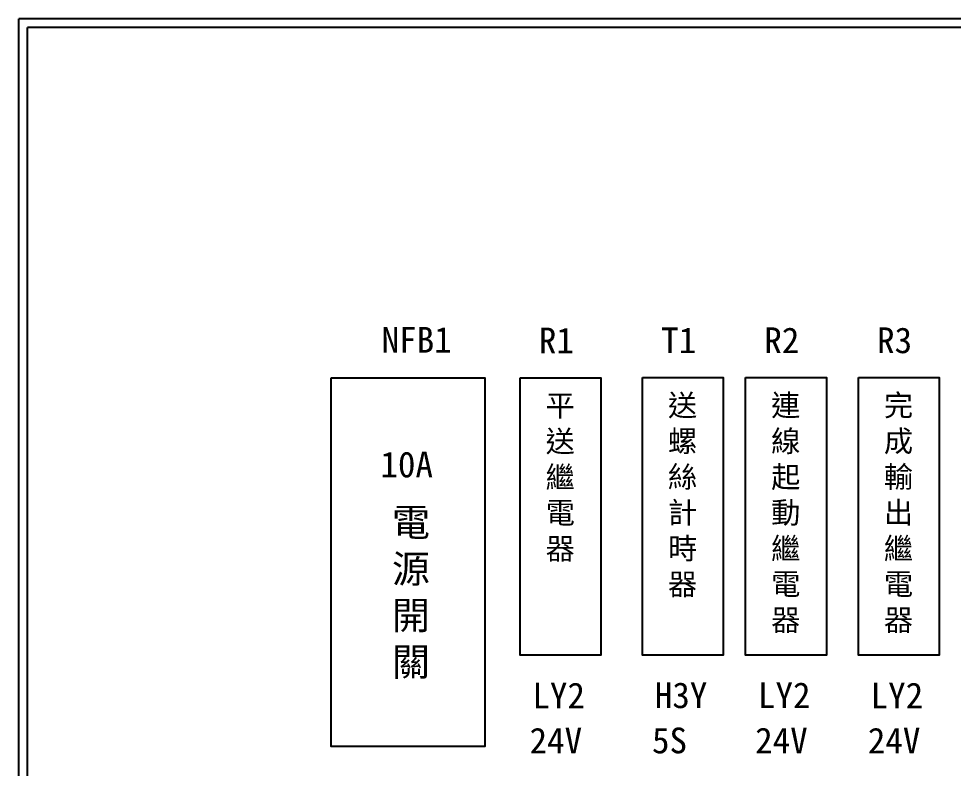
# Model space of a CAD drawing. Extents: x 10 to 297, y 3 to 207.
# Drawn here: x 10 to 140.6, y 102.2 to 207 of the extents above; entities that cross this region are included whole.
import ezdxf

# ---------------------------------------------------------------- set-up
doc = ezdxf.new("R2010")
doc.units = 0
doc.layers.add('圖框層', color=7, linetype='CONTINUOUS')
doc.layers.add('標尺寸層', color=3, linetype='CONTINUOUS')
doc.styles.add('CNS', font='romanc.shx', dxfattribs={"bigfont": 'chineset.shx'})
doc.styles.add('STSL', font='kaiu.ttf')

msp = doc.modelspace()

# ---------------------------------------------------------------- linework, layer by layer
at = {"layer": '圖框層', "color": 7}
for p, q in [((297, 206.97), (10, 206.97)), ((10, 3), (10, 206.97)), ((295.75, 205.72), (11.25, 205.72)), ((11.25, 4.25), (11.25, 205.72))]:
    msp.add_line(p, q, dxfattribs=at)
at = {"layer": '標尺寸層', "color": 7}
for points in [[(80.09, 156.77), (91.39, 156.77), (91.39, 117.97), (80.09, 117.97)], [(97.19, 156.8), (108.49, 156.8), (108.49, 117.99), (97.19, 117.99)], [(111.61, 156.8), (122.91, 156.8), (122.91, 117.99), (111.61, 117.99)], [(127.37, 156.8), (138.67, 156.8), (138.67, 117.99), (127.37, 117.99)], [(53.68, 156.75), (75.17, 156.75), (75.17, 105.23), (53.68, 105.23)]]:
    msp.add_lwpolyline(points, close=True, dxfattribs=at)

# ---------------------------------------------------------------- texts
at = {"layer": '圖框層', "color": 4, "style": 'STSL'}
for s, p in [('NFB1', (60.73, 160.28)), ('R1', (82.7, 160.19)), ('T1', (99.8, 160.21)), ('R2', (114.22, 160.21)), ('R3', (129.98, 160.21)), ('10A', (60.56, 142.85))]:
    msp.add_text(s, height=3.6, dxfattribs=at).set_placement(p)
at = {"layer": '圖框層', "style": 'STSL'}
for s, p in [('LY2', (81.8, 110.56)), ('H3Y', (98.91, 110.59)), ('LY2', (113.33, 110.59)), ('LY2', (129.08, 110.56)), ('24V', (81.41, 104.25)), ('5S', (98.52, 104.27)), ('24V', (112.94, 104.27)), ('24V', (128.69, 104.25))]:
    msp.add_text(s, height=3.6, dxfattribs=at).set_placement(p)
at = {"layer": '標尺寸層', "color": 7, "attachment_point": 1, "style": 'CNS'}
for s, insert, char_height, width in [('{\\fDFKai-SB|b0|i0|c136|p65;平送繼電器}', (83.65, 154.39), 3, 1.0456), ('{\\fDFKai-SB|b0|i0|c136|p65;送螺絲計時器}', (100.75, 154.42), 3, 3.7235), ('{\\fDFKai-SB|b0|i0|c136|p65;連線起動繼電器}', (115.17, 154.42), 3, 3.9856), ('{\\fDFKai-SB|b0|i0|c136|p65;完成輸出繼電器}', (130.93, 154.42), 3, 3.9856), ('{\\fDFKai-SB|b0|i0|c136|p65;電源開關}', (62.17, 138.51), 3.9, 4.9608)]:
    msp.add_mtext(s, dxfattribs=dict(at, insert=insert, char_height=char_height, width=width))

doc.saveas('drawing.dxf')
